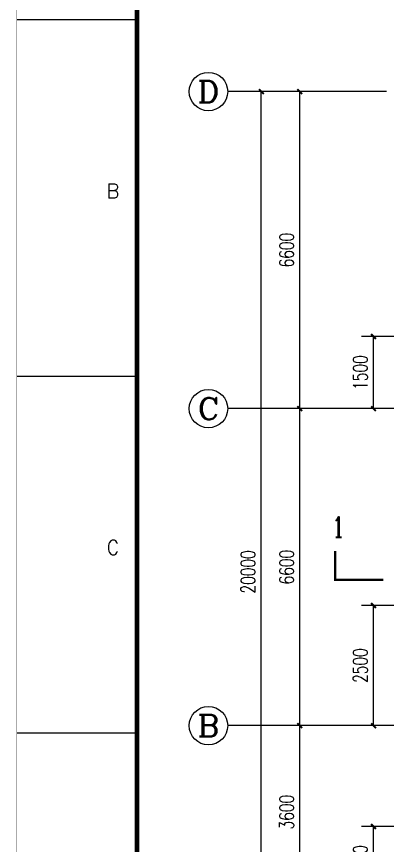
# Model space of a CAD drawing. Header units: millimetres. Extents: x 198973 to 311338, y 50799 to 196797.
# Drawn here: x 198993 to 206707, y 85610 to 102864 of the extents above; entities that cross this region are included whole.
import ezdxf
from ezdxf.enums import TextEntityAlignment as Align

# ---------------------------------------------------------------- set-up
doc = ezdxf.new("R2010")
doc.units = ezdxf.units.MM
doc.header["$LTSCALE"] = 1000
doc.linetypes.add('CENTER', pattern=[2, 1.25, -0.25, 0.25, -0.25])
doc.linetypes.add('DOTE', pattern=[2.42, 2, -0.2, 0.02, -0.2])
for name, color, linetype in [('AXIS', 3, 'Continuous'), ('AXIS_TEXT', 7, 'Continuous'), ('DIM_SYMB', 3, 'Continuous'), ('DOTE', 1, 'CENTER'), ('PUB_DIM', 3, 'Continuous'), ('PUB_TEXT', 7, 'Continuous')]:
    doc.layers.add(name, color=color, linetype=linetype)
doc.styles.add('_TCH_AXIS', font='COMPLEX', dxfattribs={"bigfont": 'GBCBIG'})
doc.styles.add('_TCH_DIM_T3', font='SIMPLEX', dxfattribs={"width": 0.705882, "bigfont": 'GBCBIG'})
doc.styles.add('_TCH_LABEL', font='COMPLEX', dxfattribs={"bigfont": 'GBCBIG'})
doc.styles.get("Standard").update_dxf_attribs({"font": 'txt', "bigfont": 'gbcbig.shx'})
doc.dimstyles.new('_TCH_ARCH&&100', dxfattribs={"dimtxt": 297.5, "dimasz": 100, "dimexe": 250, "dimexo": 300, "dimgap": 126.25, "dimtad": 1, "dimdec": 0, "dimzin": 0, "dimdsep": 46, "dimtxsty": '_TCH_DIM_T3', "dimblk": 'ARCHTICK', "dimcen": 0.09, "dimclrt": 7, "dimazin": 2, "dimtfac": 1, "dimtdec": 0, "dimtix": 1, "dimtmove": 2, "dimatfit": 3, "dimfxl": 1, "dimtolj": 1, "dimtzin": 0, "dimarcsym": 0})

# ---------------------------------------------------------------- blocks, each defined once
blk = doc.blocks.new('GEDI_WK_A1')
at = {"color": 3}
for p, q in [((25, 519.75), (0, 519.75)), ((25, 445.5), (0, 445.5)), ((25, 371.25), (0, 371.25))]:
    blk.add_line(p, q, dxfattribs=at)
for points, const_width in [([(0, 0), (841, 0), (841, 594), (0, 594)], 0.1), ([(25, 10), (831, 10), (831, 584), (25, 584)], 1)]:
    blk.add_lwpolyline(points, close=True, dxfattribs=dict(at, const_width=const_width))
for s, p in [('B', (20, 482.62)), ('C', (20, 408.38))]:
    blk.add_text(s, height=3, dxfattribs=at).set_placement(p, align=Align.CENTER)
blk = doc.blocks.new('_ArchTick')
at = {"color": 0, "linetype": 'ByBlock', "const_width": 0.4}
blk.add_lwpolyline([(-0.5, -0.5), (0.5, 0.5)], dxfattribs=at)
blk = doc.blocks.new('*D33')
at = {"layer": 'DEFPOINTS', "color": 0, "transparency": 16777216}
for p in [(206419, 86003), (207668, 86003), (207668, 84503)]:
    blk.add_point(p, dxfattribs=at)
at = {"layer": 'PUB_DIM', "color": 0, "lineweight": -2, "transparency": 16777216}
for p, q in [((207368, 86003), (206169, 86003)), ((206419, 84503), (206419, 86003)), ((207368, 84503), (206169, 84503))]:
    blk.add_line(p, q, dxfattribs=at)
at = {"layer": 'PUB_DIM', "color": 0, "lineweight": -2, "transparency": 16777216, "xscale": 100, "yscale": 100, "zscale": 100}
for p, rotation in [((206419, 86003), 90), ((206419, 84503), 270)]:
    blk.add_blockref('_ArchTick', p, dxfattribs=dict(at, rotation=rotation))
at = {"layer": 'PUB_DIM', "color": 7, "transparency": 16777216, "insert": (206144, 85253), "char_height": 297.5, "attachment_point": 5, "rotation": 90, "style": '_TCH_DIM_T3'}
blk.add_mtext('\\A1;1500', dxfattribs=at)
blk = doc.blocks.new('*D34')
at = {"layer": 'DEFPOINTS', "color": 0, "transparency": 16777216}
for p in [(206419, 90603), (207668, 90603), (207668, 88103)]:
    blk.add_point(p, dxfattribs=at)
at = {"layer": 'PUB_DIM', "color": 0, "lineweight": -2, "transparency": 16777216}
for p, q in [((207368, 90603), (206169, 90603)), ((206419, 88103), (206419, 90603)), ((207368, 88103), (206169, 88103))]:
    blk.add_line(p, q, dxfattribs=at)
at = {"layer": 'PUB_DIM', "color": 0, "lineweight": -2, "transparency": 16777216, "xscale": 100, "yscale": 100, "zscale": 100}
for p, rotation in [((206419, 90603), 90), ((206419, 88103), 270)]:
    blk.add_blockref('_ArchTick', p, dxfattribs=dict(at, rotation=rotation))
at = {"layer": 'PUB_DIM', "color": 7, "transparency": 16777216, "insert": (206144, 89353), "char_height": 297.5, "attachment_point": 5, "rotation": 90, "style": '_TCH_DIM_T3'}
blk.add_mtext('\\A1;2500', dxfattribs=at)
blk = doc.blocks.new('*D35')
at = {"layer": 'DEFPOINTS', "color": 0, "transparency": 16777216}
for p in [(206419, 96203), (207668, 96203), (207668, 94703)]:
    blk.add_point(p, dxfattribs=at)
at = {"layer": 'PUB_DIM', "color": 0, "lineweight": -2, "transparency": 16777216}
for p, q in [((207368, 96203), (206169, 96203)), ((206419, 94703), (206419, 96203)), ((207368, 94703), (206169, 94703))]:
    blk.add_line(p, q, dxfattribs=at)
at = {"layer": 'PUB_DIM', "color": 0, "lineweight": -2, "transparency": 16777216, "xscale": 100, "yscale": 100, "zscale": 100}
for p, rotation in [((206419, 96203), 90), ((206419, 94703), 270)]:
    blk.add_blockref('_ArchTick', p, dxfattribs=dict(at, rotation=rotation))
at = {"layer": 'PUB_DIM', "color": 7, "transparency": 16777216, "insert": (206144, 95453), "char_height": 297.5, "attachment_point": 5, "rotation": 90, "style": '_TCH_DIM_T3'}
blk.add_mtext('\\A1;1500', dxfattribs=at)
blk = doc.blocks.new('*D126')
at = {"layer": 'AXIS', "color": 0, "lineweight": -2, "transparency": 16777216}
for p, q in [((206125, 88103), (204634, 88103)), ((204884, 84503), (204884, 88103)), ((206125, 84503), (204634, 84503))]:
    blk.add_line(p, q, dxfattribs=at)
at = {"layer": 'DEFPOINTS', "color": 0, "transparency": 16777216}
for p in [(204884, 88103), (206425, 88103), (206425, 84503)]:
    blk.add_point(p, dxfattribs=at)
at = {"layer": 'AXIS', "color": 0, "lineweight": -2, "transparency": 16777216, "xscale": 100, "yscale": 100, "zscale": 100}
for p, rotation in [((204884, 88103), 90), ((204884, 84503), 270)]:
    blk.add_blockref('_ArchTick', p, dxfattribs=dict(at, rotation=rotation))
at = {"layer": 'AXIS', "color": 7, "transparency": 16777216, "insert": (204609, 86303), "char_height": 297.5, "attachment_point": 5, "rotation": 90, "style": '_TCH_DIM_T3'}
blk.add_mtext('\\A1;3600', dxfattribs=at)
blk = doc.blocks.new('*D127')
at = {"layer": 'AXIS', "color": 0, "lineweight": -2, "transparency": 16777216}
for p, q in [((206125, 94703), (204634, 94703)), ((204884, 88103), (204884, 94703)), ((206125, 88103), (204634, 88103))]:
    blk.add_line(p, q, dxfattribs=at)
at = {"layer": 'DEFPOINTS', "color": 0, "transparency": 16777216}
for p in [(204884, 94703), (206425, 94703), (206425, 88103)]:
    blk.add_point(p, dxfattribs=at)
at = {"layer": 'AXIS', "color": 0, "lineweight": -2, "transparency": 16777216, "xscale": 100, "yscale": 100, "zscale": 100}
for p, rotation in [((204884, 94703), 90), ((204884, 88103), 270)]:
    blk.add_blockref('_ArchTick', p, dxfattribs=dict(at, rotation=rotation))
at = {"layer": 'AXIS', "color": 7, "transparency": 16777216, "insert": (204609, 91403), "char_height": 297.5, "attachment_point": 5, "rotation": 90, "style": '_TCH_DIM_T3'}
blk.add_mtext('\\A1;6600', dxfattribs=at)
blk = doc.blocks.new('*D128')
at = {"layer": 'AXIS', "color": 0, "lineweight": -2, "transparency": 16777216}
for p, q in [((206125, 101303), (204634, 101303)), ((204884, 94703), (204884, 101303)), ((206125, 94703), (204634, 94703))]:
    blk.add_line(p, q, dxfattribs=at)
at = {"layer": 'DEFPOINTS', "color": 0, "transparency": 16777216}
for p in [(204884, 101303), (206425, 101303), (206425, 94703)]:
    blk.add_point(p, dxfattribs=at)
at = {"layer": 'AXIS', "color": 0, "lineweight": -2, "transparency": 16777216, "xscale": 100, "yscale": 100, "zscale": 100}
for p, rotation in [((204884, 101303), 90), ((204884, 94703), 270)]:
    blk.add_blockref('_ArchTick', p, dxfattribs=dict(at, rotation=rotation))
at = {"layer": 'AXIS', "color": 7, "transparency": 16777216, "insert": (204609, 98003), "char_height": 297.5, "attachment_point": 5, "rotation": 90, "style": '_TCH_DIM_T3'}
blk.add_mtext('\\A1;6600', dxfattribs=at)
blk = doc.blocks.new('*D129')
at = {"layer": 'AXIS', "color": 0, "lineweight": -2, "transparency": 16777216}
for p, q in [((206125, 101303), (203834, 101303)), ((204084, 81303), (204084, 101303)), ((206125, 81303), (203834, 81303))]:
    blk.add_line(p, q, dxfattribs=at)
at = {"layer": 'DEFPOINTS', "color": 0, "transparency": 16777216}
for p in [(204084, 101303), (206425, 101303), (206425, 81303)]:
    blk.add_point(p, dxfattribs=at)
at = {"layer": 'AXIS', "color": 0, "lineweight": -2, "transparency": 16777216, "xscale": 100, "yscale": 100, "zscale": 100}
for p, rotation in [((204084, 101303), 90), ((204084, 81303), 270)]:
    blk.add_blockref('_ArchTick', p, dxfattribs=dict(at, rotation=rotation))
at = {"layer": 'AXIS', "color": 7, "transparency": 16777216, "insert": (203809, 91303), "char_height": 297.5, "attachment_point": 5, "rotation": 90, "style": '_TCH_DIM_T3'}
blk.add_mtext('\\A1;20000', dxfattribs=at)

msp = doc.modelspace()

# ---------------------------------------------------------------- linework, layer by layer
at = {"layer": 'AXIS'}
for p, q in [((206425.4, 101303.4), (203384.1, 101303.4)), ((206425.4, 94703.4), (203384.1, 94703.4)), ((206425.4, 88103.4), (203384.1, 88103.4))]:
    msp.add_line(p, q, dxfattribs=at)
for centre in [(202984.1, 101303.4), (202984.1, 94703.4), (202984.1, 88103.4)]:
    msp.add_circle(centre, 400, dxfattribs=at)
at = {"layer": 'DIM_SYMB', "const_width": 50}
msp.add_lwpolyline([(205621.6, 91738), (205621.6, 91138), (206621.6, 91138)], dxfattribs=at)
at = {"layer": 'DOTE', "linetype": 'DOTE'}
for p, q in [((221208, 101303.4), (204762, 101303.4)), ((221208, 94703.4), (204762, 94703.4)), ((221208, 88103.4), (204762, 88103.4))]:
    msp.add_line(p, q, dxfattribs=at)

# ---------------------------------------------------------------- block references
at = {"xscale": 100, "yscale": 100, "zscale": 100}
msp.add_blockref('GEDI_WK_A1', (198997.9, 50823.6), dxfattribs=at)

# ---------------------------------------------------------------- texts
at = {"layer": 'AXIS_TEXT', "style": '_TCH_AXIS'}
for s, width, p, p2 in [('D', 1.235294, (202757.8, 101077.1), (203210.3, 101077.1)), ('C', 1.4, (202757.8, 94477.1), (203210.3, 94477.1)), ('B', 1.235294, (202757.8, 87877.1), (203210.3, 87877.1))]:
    msp.add_text(s, height=452.5, dxfattribs=dict(at, width=width)).set_placement(p, p2, align=Align.FIT)
at = {"layer": 'PUB_TEXT', "style": '_TCH_LABEL', "width": 0.705882}
msp.add_text('1', height=425, dxfattribs=at).set_placement((205557.3, 92025.5))

# ---------------------------------------------------------------- dimensions: what is measured, and where the dimension line sits
at = {"layer": 'AXIS'}
for p1, p2, distance, text, picture, middle in [((206425.4, 81303.4), (206425.4, 101303.4), 2341.3, '20000', '*D129', (203809.1, 91303.4)), ((206425.4, 94703.4), (206425.4, 101303.4), 1541.3, '6600', '*D128', (204609.1, 98003.4)), ((206425.4, 88103.4), (206425.4, 94703.4), 1541.3, '6600', '*D127', (204609.1, 91403.4)), ((206425.4, 84503.4), (206425.4, 88103.4), 1541.3, '3600', '*D126', (204609.1, 86303.4))]:
    dim = msp.add_aligned_dim(p1=p1, p2=p2, distance=distance, text=text, dimstyle='_TCH_ARCH&&100', dxfattribs=at)
    dim.commit()
    dim.dimension.update_dxf_attribs({"geometry": picture, "text_midpoint": middle})
at = {"layer": 'PUB_DIM'}
for p1, p2, text, picture, middle in [((207668.2, 94703.4), (207668.2, 96203.4), '1500', '*D35', (206144, 95453.4)), ((207668.2, 88103.4), (207668.2, 90603.4), '2500', '*D34', (206144, 89353.4)), ((207668.2, 84503.4), (207668.2, 86003.4), '1500', '*D33', (206144, 85253.4))]:
    dim = msp.add_aligned_dim(p1=p1, p2=p2, distance=1249.2, text=text, dimstyle='_TCH_ARCH&&100', dxfattribs=at)
    dim.commit()
    dim.dimension.update_dxf_attribs({"geometry": picture, "text_midpoint": middle})

doc.saveas('drawing.dxf')
